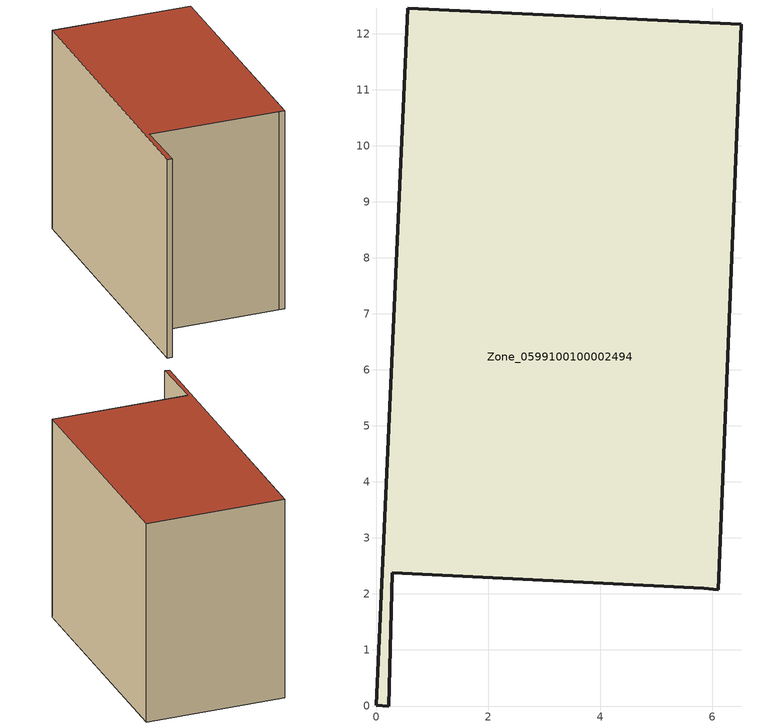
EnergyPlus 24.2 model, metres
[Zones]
Zone_0599100100002494
 floor ground (C_G): 0.56,12.46 6.52,12.17 6.11,2.08 5.85,2.1 0.29,2.38 0.22,0 0,0.01 z1.02
 wall outside (C_F): 0,0.01 0.22,0 0.29,2.38 5.85,2.1 6.11,2.08 6.52,12.17 0.56,12.46 0,0.01 z1.02:9.93
 roof outside (C_R): 6.52,12.17 0.56,12.46 0,0.01 0.22,0 0.29,2.38 5.85,2.1 6.11,2.08 z9.93
[BUILDING]
Pand.0599100100002494: North Axis=0; Terrain=City; Loads Convergence Tolerance Value=0.04; Temperature Convergence Tolerance Value=0.4; Solar Distribution=FullExterior; Maximum Number of Warmup Days=25; Minimum Number of Warmup Days=1
[Site:Location]
Rotterdam.The.Hague.AP_ZH_NLD Design_Conditions: Latitude=51.96; Longitude=4.45; Time Zone=1; Elevation=-4.5
[SITE:GROUNDTEMPERATURE:BUILDINGSURFACE]
18, 18, 18, 18, 18, 18, 18, 18, 18, 18, 18, 18
[MATERIAL] Thermal Absorptance=0.9; Solar Absorptance=0.7; Visible Absorptance=0.7
Name | Roughness | Thickness | Conductivity | Density | Specific Heat
G.TI.2006-2014 | MediumSmooth | 0.15 | 0.06 | 540 | 1210
F.TI.2006-2014 | Rough | 0.3 | 0.12 | 1920 | 840
R.TI.2006-2014 | MediumRough | 0.2 | 0.08 | 1500 | 1000
[CONSTRUCTION]
C_G: G.TI.2006-2014
C_F: F.TI.2006-2014
C_R: R.TI.2006-2014
[ZONE]
Zone_0599100100002494: Type=1; Multiplier=1; Ceiling Height=Autocalculate; Volume=Autocalculate; Floor Area=autocalculate; Part of Total Floor Area=Yes
[ZONEINFILTRATION:DESIGNFLOWRATE]
Infil_Zone_0599100100002494: Zone or ZoneList or Space or SpaceList=Zone_0599100100002494; Schedule=AlwaysOn; Design Flow Rate Calculation Method=Flow/Area; Flow Rate per Floor Area=0.0015; Constant Term Coefficient=1; Temperature Term Coefficient=0; Velocity Term Coefficient=0; Velocity Squared Term Coefficient=0
[HVACTEMPLATE:ZONE:IDEALLOADSAIRSYSTEM]
Zone_0599100100002494: Maximum Heating Supply Air Temperature=50; Minimum Cooling Supply Air Temperature=13; Maximum Heating Supply Air Humidity Ratio=0.0156; Minimum Cooling Supply Air Humidity Ratio=0.0077; Heating Limit=NoLimit; Cooling Limit=NoLimit; Dehumidification Control Type=ConstantSensibleHeatRatio; Cooling Sensible Heat Ratio=0.7; Dehumidification Setpoint=60; Humidification Control Type=None; Humidification Setpoint=30; Outdoor Air Method=None; Outdoor Air Flow Rate per Person=0.00944; Outdoor Air Flow Rate per Zone Floor Area=0; Outdoor Air Flow Rate per Zone=0; Demand Controlled Ventilation Type=None; Outdoor Air Economizer Type=NoEconomizer; Heat Recovery Type=None; Sensible Heat Recovery Effectiveness=0.7; Latent Heat Recovery Effectiveness=0.65
[ZONECONTROL:THERMOSTAT]
ThermostatControl_Zone_0599100100002494: Zone or ZoneList=Zone_0599100100002494; Control Type Schedule=DualSetpointControlType; Control 1=Thermostat_Zone_0599100100002494; Temperature Difference Between Cutout And Setpoint=0
[THERMOSTATSETPOINT:DUALSETPOINT]
Thermostat_Zone_0599100100002494: Heating Setpoint Temperature Schedule=HeatingSetpoint_Zone_0599100100002494; Cooling Setpoint Temperature Schedule=CoolingSetpoint_Zone_0599100100002494
[SCHEDULE:COMPACT]
HeatingSetpoint_Zone_0599100100002494: Through: 12/31, For: AllDays, Until: 24:00, 21
CoolingSetpoint_Zone_0599100100002494: Through: 12/31, For: AllDays, Until: 24:00, 24
DualSetpointControlType: Through: 12/31, For: AllDays, Until: 24:00, 4
AlwaysOn: Through: 12/31, For: AllDays, Until: 24:00, 1
